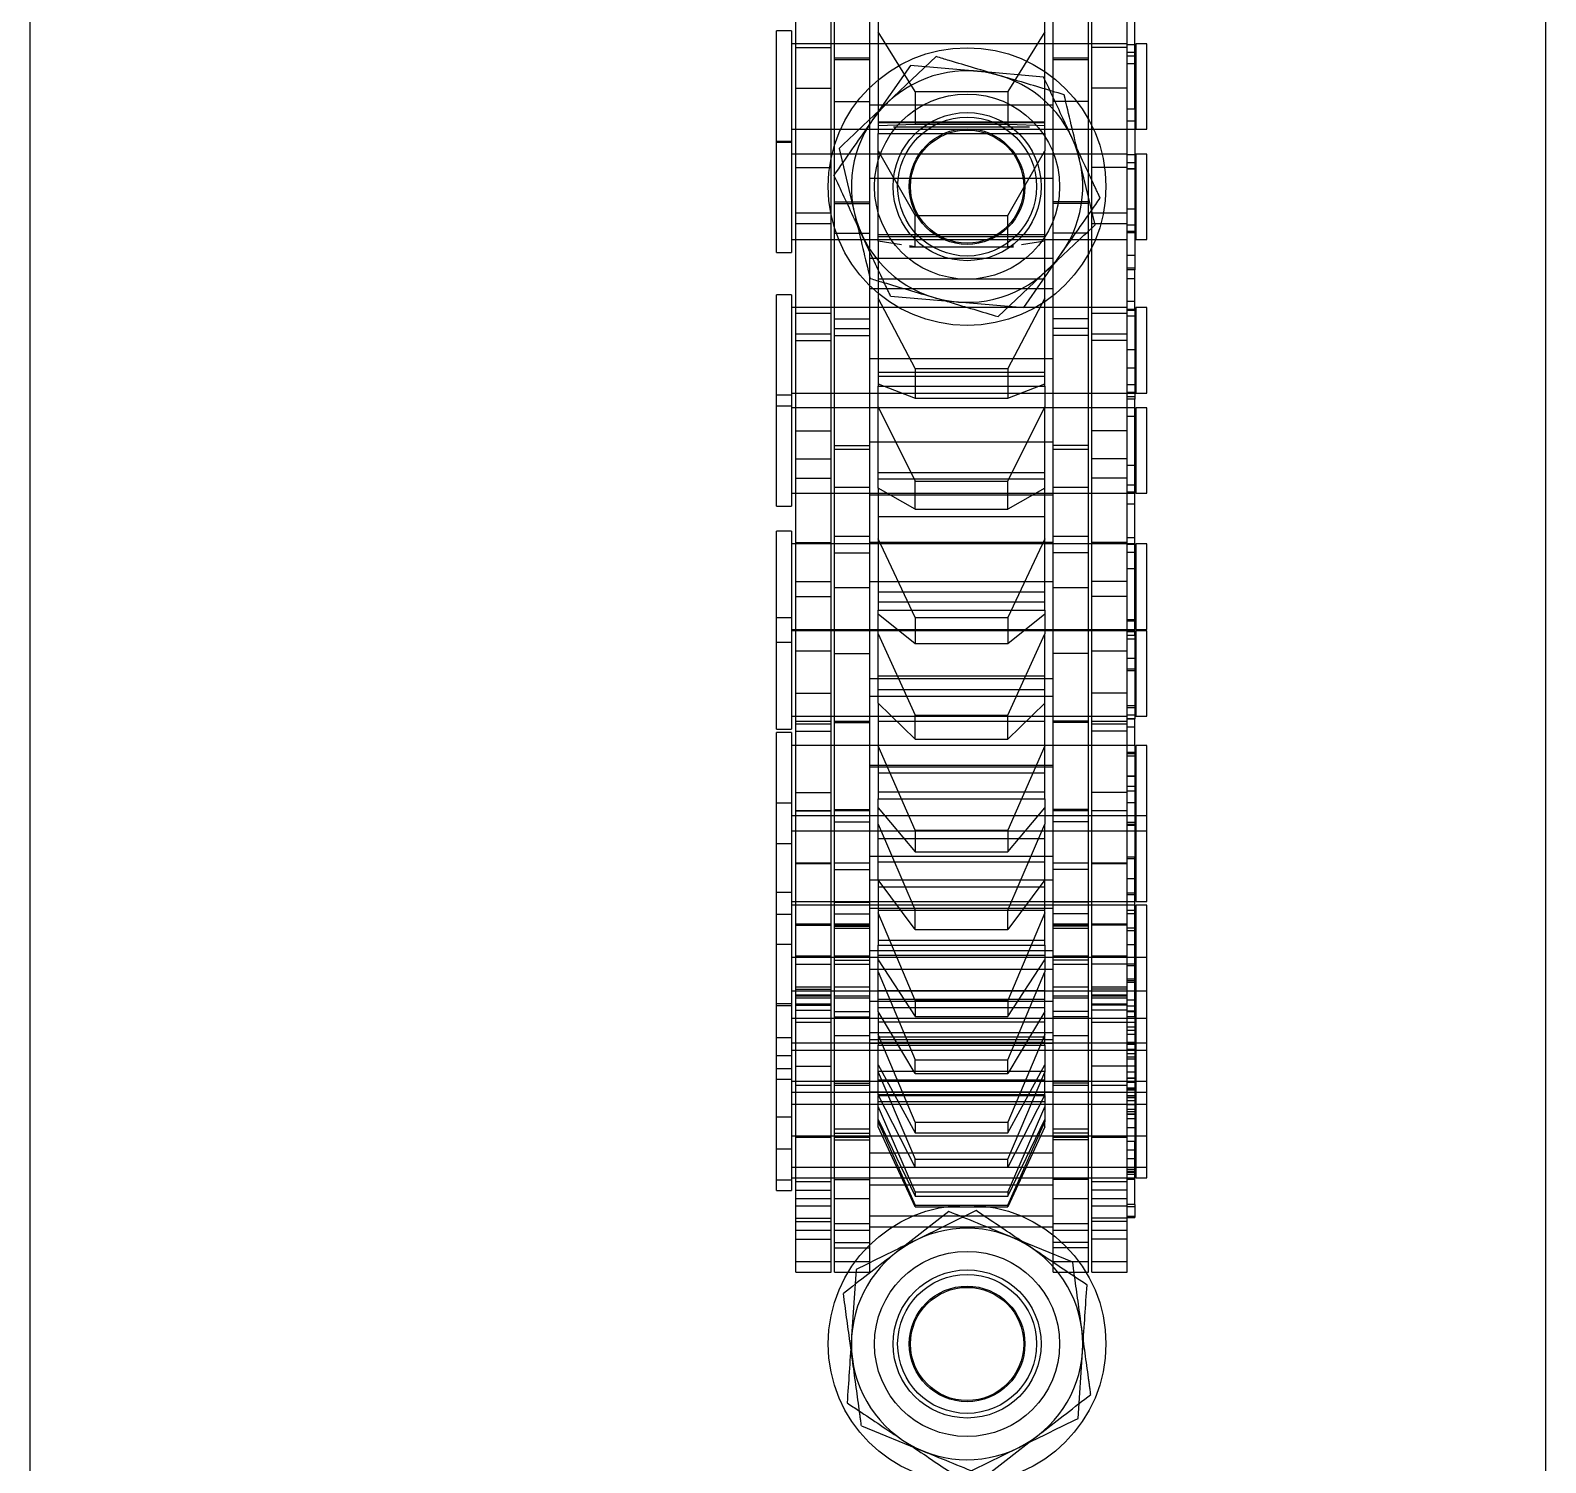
# Model space of a CAD drawing. Header units: metres. Extents: x 0 to 63075, y 0 to 44550.
# Drawn here: x 14109.2 to 14174.7, y 26867.6 to 26929.5 of the extents above; entities that cross this region are included whole.
import ezdxf

# ---------------------------------------------------------------- set-up
doc = ezdxf.new("R2010")
doc.units = ezdxf.units.M
doc.header["$LTSCALE"] = 75
doc.linetypes.add('HIDDEN2', pattern=[4.7625, 3.175, -1.5875])
for name, color, linetype in [('SDM', 7, 'Continuous'), ('SL4', 4, 'Continuous'), ('ST1', 7, 'HIDDEN2')]:
    doc.layers.add(name, color=color, linetype=linetype)

# ---------------------------------------------------------------- blocks, each defined once
blk = doc.blocks.new('A$Cb6dca9d5')
at = {"layer": 'SL4'}
for p, q in [((328.24, 59.76), (328.24, 215)), ((301.9, 188.616), (299.803, 186.632)), ((297.707, 184.647), (298.377, 181.839)), ((308.773, 181.353), (308.103, 184.161)), ((304.58, 177.384), (306.677, 179.368)), ((303.629, 138.76), (301.038, 137.489)), ((298.446, 136.217), (298.251, 133.337)), ((308.034, 129.783), (308.229, 132.663)), ((302.851, 127.24), (305.442, 128.511))]:
    blk.add_line(p, q, dxfattribs=at)
for centre, start, end in [((303.24, 183), 73.42102, 133.42102), ((303.24, 183), 13.42102, 73.42102), ((303.24, 183), 133.42102, 193.42102), ((303.24, 183), 313.42102, 13.42102), ((303.24, 183), 193.42102, 253.42102), ((303.24, 183), 253.42102, 313.42102), ((303.24, 133), 56.13507, 116.13507), ((303.24, 133), 116.13507, 176.13507), ((303.24, 133), 356.13507, 56.13507), ((303.24, 133), 176.13507, 236.13507), ((303.24, 133), 296.13507, 356.13507), ((303.24, 133), 236.13507, 296.13507)]:
    blk.add_arc(centre, 5, start, end, dxfattribs=at)
for points, knots in [([(304.667, 187.792), (303.928, 188.012), (302.991, 188.291), (302.09, 188.559), (301.9, 188.616)], [0, 0, 0, 0, 0.788999, 1, 1, 1, 1]), ([(307.433, 186.968), (306.732, 187.177), (305.82, 187.449), (304.884, 187.728), (304.667, 187.792)], [0, 0, 0, 0, 0.768151, 1, 1, 1, 1]), ([(299.803, 186.632), (299.754, 186.585), (299.045, 185.915), (298.352, 185.258), (297.707, 184.647)], [0, 0, 0, 0, 0.070201, 1, 1, 1, 1]), ([(308.103, 184.161), (308.088, 184.227), (307.861, 185.175), (307.64, 186.104), (307.433, 186.968)], [0, 0, 0, 0, 0.0702006, 1, 1, 1, 1]), ([(298.377, 181.839), (298.392, 181.773), (298.619, 180.825), (298.84, 179.896), (299.047, 179.032)], [0, 0, 0, 0, 0.0702006, 1, 1, 1, 1]), ([(306.677, 179.368), (306.726, 179.415), (307.435, 180.085), (308.128, 180.742), (308.773, 181.353)], [0, 0, 0, 0, 0.070201, 1, 1, 1, 1]), ([(299.047, 179.032), (299.237, 178.975), (300.138, 178.707), (301.074, 178.428), (301.813, 178.208)], [0, 0, 0, 0, 0.2110008, 1, 1, 1, 1]), ([(301.813, 178.208), (302.03, 178.143), (302.967, 177.865), (303.879, 177.593), (304.58, 177.384)], [0, 0, 0, 0, 0.2318493, 1, 1, 1, 1]), ([(306.026, 137.152), (305.386, 137.581), (304.574, 138.126), (303.794, 138.65), (303.629, 138.76)], [0, 0, 0, 0, 0.788999, 1, 1, 1, 1]), ([(301.038, 137.489), (300.976, 137.459), (300.101, 137.029), (299.243, 136.608), (298.446, 136.217)], [0, 0, 0, 0, 0.070201, 1, 1, 1, 1]), ([(308.423, 135.543), (307.816, 135.951), (307.025, 136.481), (306.214, 137.026), (306.026, 137.152)], [0, 0, 0, 0, 0.768151, 1, 1, 1, 1]), ([(308.229, 132.663), (308.233, 132.731), (308.299, 133.704), (308.363, 134.657), (308.423, 135.543)], [0, 0, 0, 0, 0.070201, 1, 1, 1, 1]), ([(298.251, 133.337), (298.247, 133.269), (298.181, 132.296), (298.117, 131.343), (298.057, 130.457)], [0, 0, 0, 0, 0.070201, 1, 1, 1, 1]), ([(298.057, 130.457), (298.221, 130.346), (299.002, 129.823), (299.814, 129.278), (300.454, 128.848)], [0, 0, 0, 0, 0.211001, 1, 1, 1, 1]), ([(305.442, 128.511), (305.504, 128.541), (306.379, 128.971), (307.237, 129.392), (308.034, 129.783)], [0, 0, 0, 0, 0.070201, 1, 1, 1, 1]), ([(300.454, 128.848), (300.642, 128.722), (301.453, 128.178), (302.244, 127.647), (302.851, 127.24)], [0, 0, 0, 0, 0.231849, 1, 1, 1, 1])]:
    blk.add_open_spline(points, degree=3, knots=knots, dxfattribs=at)
at = {"layer": 'ST1'}
for p, q in [((262.765, 4.763), (262.765, 215.006)), ((310.489, 186.351), (310.489, 198.565)), ((295.843, 189.009), (295.843, 195.116)), ((297.363, 189.009), (297.363, 195.116)), ((308.637, 189.009), (308.637, 195.116)), ((310.157, 189.009), (310.157, 195.116)), ((297.515, 182.27), (297.515, 193.244)), ((299.035, 182.27), (299.035, 193.244)), ((306.965, 182.27), (306.965, 193.244)), ((308.485, 182.27), (308.485, 193.244)), ((299.4, 192.337), (299.4, 185.296)), ((306.6, 185.296), (306.6, 192.337)), ((295, 189.631), (295, 189.723)), ((295.659, 189.723), (295, 189.723)), ((295, 184.926), (295, 189.631)), ((295.659, 189.723), (295.659, 184.926)), ((301, 187.104), (299.4, 189.681)), ((306.6, 189.681), (305, 187.104)), ((310.157, 189.169), (295.659, 189.169)), ((297.363, 189.169), (295.843, 189.169)), ((295.843, 189.009), (297.363, 189.009)), ((295.843, 181.404), (295.843, 189.009)), ((297.363, 181.404), (297.363, 189.009)), ((299.035, 189.169), (297.515, 189.169)), ((306.965, 189.169), (299.035, 189.169)), ((308.485, 189.169), (306.965, 189.169)), ((310.157, 189.169), (308.637, 189.169)), ((310.157, 189.009), (308.637, 189.009)), ((308.637, 181.404), (308.637, 189.009)), ((310.489, 189.124), (310.157, 189.124)), ((310.157, 181.404), (310.157, 189.009)), ((310.526, 188.8), (310.157, 188.8)), ((310.489, 188.639), (310.157, 188.639)), ((310.526, 189.169), (310.526, 185.479)), ((311, 189.169), (310.526, 189.169)), ((311, 189.099), (311, 189.169)), ((311, 185.479), (311, 189.099)), ((297.515, 188.56), (299.035, 188.56)), ((299.035, 188.473), (297.515, 188.473)), ((300.794, 188.23), (299.141, 185.863)), ((306.546, 187.733), (303.67, 187.981)), ((306.965, 188.56), (308.485, 188.56)), ((308.485, 188.473), (306.965, 188.473)), ((310.489, 188.297), (310.157, 188.297)), ((295.843, 187.252), (297.363, 187.252)), ((297.515, 186.68), (299.035, 186.68)), ((301, 187.104), (305, 187.104)), ((301, 187.104), (301, 185.703)), ((305, 187.104), (305, 185.703)), ((308.485, 186.68), (306.965, 186.68)), ((310.157, 187.252), (308.637, 187.252)), ((306.965, 186.513), (299.035, 186.513)), ((310.489, 186.351), (310.157, 186.351)), ((310.489, 186.351), (310.489, 183.772)), ((295.659, 185.479), (310.157, 185.479)), ((295.843, 185.479), (297.363, 185.479)), ((297.515, 185.479), (299.035, 185.479)), ((299.035, 185.479), (306.965, 185.479)), ((306.6, 185.786), (299.4, 185.786)), ((299.4, 185.764), (306.6, 185.764)), ((299.4, 185.644), (301, 185.703)), ((299.4, 185.296), (306.6, 185.296)), ((299.4, 184.545), (299.4, 185.296)), ((300.064, 185.585), (305.936, 185.585)), ((301, 185.703), (305, 185.703)), ((305, 185.703), (306.6, 185.644)), ((306.6, 185.296), (306.6, 184.545)), ((306.965, 185.479), (308.485, 185.479)), ((308.637, 185.479), (310.489, 185.479)), ((310.157, 185.848), (310.526, 185.848)), ((310.526, 185.479), (311, 185.479)), ((295.659, 184.952), (295, 184.952)), ((295, 180.155), (295, 184.926)), ((295, 184.926), (295.659, 184.926)), ((295.659, 184.926), (295.659, 180.301)), ((310.157, 184.398), (295.659, 184.398)), ((297.363, 184.398), (295.843, 184.398)), ((299.035, 184.398), (297.515, 184.398)), ((306.965, 184.398), (299.035, 184.398)), ((299.4, 184.545), (301, 181.757)), ((299.4, 180.641), (299.4, 184.545)), ((305, 181.757), (306.6, 184.545)), ((306.6, 180.641), (306.6, 184.545)), ((308.485, 184.398), (306.965, 184.398)), ((310.157, 184.398), (308.637, 184.398)), ((310.489, 184.378), (310.157, 184.378)), ((310.526, 184.029), (310.157, 184.029)), ((310.526, 184.398), (310.526, 180.708)), ((311, 184.398), (310.526, 184.398)), ((311, 180.708), (311, 184.398)), ((295.843, 183.818), (297.363, 183.818)), ((299.035, 183.364), (306.965, 183.364)), ((310.157, 183.818), (308.637, 183.818)), ((310.489, 183.774), (310.157, 183.774)), ((310.157, 183.772), (310.489, 183.772)), ((310.489, 183.769), (310.157, 183.769)), ((310.489, 183.774), (310.489, 180.026)), ((297.515, 182.342), (299.035, 182.342)), ((297.515, 182.27), (299.035, 182.27)), ((297.515, 176.572), (297.515, 182.27)), ((299.035, 176.572), (299.035, 182.27)), ((308.485, 182.342), (306.965, 182.342)), ((308.485, 182.27), (306.965, 182.27)), ((306.965, 176.572), (306.965, 182.27)), ((308.485, 176.572), (308.485, 182.27)), ((310.489, 182.021), (310.157, 182.021)), ((297.363, 181.848), (295.843, 181.848)), ((295.843, 170.405), (295.843, 181.404)), ((295.843, 181.404), (297.363, 181.404)), ((297.363, 170.405), (297.363, 181.404)), ((301, 180.402), (301, 181.757)), ((301, 181.757), (305, 181.757)), ((305, 180.402), (305, 181.757)), ((310.157, 181.848), (308.637, 181.848)), ((308.637, 170.405), (308.637, 181.404)), ((308.637, 181.404), (310.157, 181.404)), ((310.157, 170.405), (310.157, 181.404)), ((297.515, 180.982), (299.035, 180.982)), ((306.6, 180.918), (299.4, 180.918)), ((299.4, 180.851), (306.6, 180.851)), ((308.485, 180.982), (306.965, 180.982)), ((310.489, 181.332), (310.157, 181.332)), ((310.157, 181.077), (310.526, 181.077)), ((310.489, 181.006), (310.157, 181.006)), ((295, 180.155), (295.659, 180.155)), ((295.659, 180.708), (310.157, 180.708)), ((295.659, 180.301), (295.659, 180.155)), ((295.843, 180.708), (297.363, 180.708)), ((297.515, 180.708), (299.035, 180.708)), ((299.035, 180.708), (306.965, 180.708)), ((300.408, 180.491), (299.4, 180.641)), ((299.4, 180.641), (299.4, 174.379)), ((301, 180.402), (300.754, 180.439)), ((300.754, 180.394), (305.246, 180.394)), ((301, 180.402), (305, 180.402)), ((305.246, 180.439), (305, 180.402)), ((306.6, 180.641), (305.592, 180.491)), ((305.686, 177.77), (307.339, 180.137)), ((306.6, 174.379), (306.6, 180.641)), ((306.965, 180.708), (308.485, 180.708)), ((308.637, 180.708), (310.157, 180.708)), ((310.526, 180.708), (311, 180.708)), ((306.965, 179.888), (299.035, 179.888)), ((310.489, 180.026), (310.157, 180.026)), ((310.489, 179.48), (310.157, 179.48)), ((310.489, 179.403), (310.157, 179.403)), ((310.489, 180.026), (310.489, 179.48)), ((310.489, 179.48), (310.489, 179.403)), ((310.489, 177.695), (310.489, 179.403)), ((299.4, 179.013), (306.6, 179.013)), ((310.489, 179.012), (310.157, 179.012)), ((295, 177.857), (295, 178.326)), ((295.659, 178.326), (295, 178.326)), ((295.659, 178.326), (295.659, 177.857)), ((299.035, 178.593), (306.965, 178.593)), ((301, 175.142), (299.4, 178.176)), ((299.934, 178.267), (302.81, 178.019)), ((306.6, 178.176), (305, 175.142)), ((295, 173.529), (295, 177.857)), ((295.659, 177.857), (295.659, 173.529)), ((310.157, 177.773), (295.659, 177.773)), ((297.363, 177.773), (295.843, 177.773)), ((297.363, 177.517), (295.843, 177.517)), ((299.035, 177.773), (297.515, 177.773)), ((306.965, 177.773), (299.035, 177.773)), ((308.485, 177.773), (306.965, 177.773)), ((310.157, 177.773), (308.637, 177.773)), ((310.157, 177.517), (308.637, 177.517)), ((310.489, 178.039), (310.157, 178.039)), ((310.489, 177.695), (310.157, 177.695)), ((310.489, 177.648), (310.157, 177.648)), ((310.489, 177.695), (310.489, 177.648)), ((310.489, 177.648), (310.489, 173.816)), ((310.526, 177.773), (310.526, 174.083)), ((311, 177.773), (310.526, 177.773)), ((311, 177.412), (311, 177.773)), ((297.515, 177.287), (299.035, 177.287)), ((297.515, 176.864), (299.035, 176.864)), ((308.485, 177.287), (306.965, 177.287)), ((308.485, 176.864), (306.965, 176.864)), ((310.526, 177.404), (310.157, 177.404)), ((311, 174.083), (311, 177.412)), ((295.843, 176.633), (297.363, 176.633)), ((295.843, 176.345), (297.363, 176.345)), ((297.515, 176.572), (299.035, 176.572)), ((297.515, 170.008), (297.515, 176.572)), ((299.035, 170.008), (299.035, 176.572)), ((308.485, 176.572), (306.965, 176.572)), ((306.965, 170.008), (306.965, 176.572)), ((308.485, 170.008), (308.485, 176.572)), ((308.637, 176.633), (310.157, 176.633)), ((310.157, 176.345), (308.637, 176.345)), ((306.965, 175.557), (299.035, 175.557)), ((310.489, 175.941), (310.157, 175.941)), ((306.6, 174.964), (299.4, 174.964)), ((301, 175.142), (305, 175.142)), ((301, 175.142), (301, 173.859)), ((305, 175.142), (305, 173.859)), ((310.489, 175.152), (310.157, 175.152)), ((310.489, 175.149), (310.157, 175.149)), ((299.4, 174.804), (306.6, 174.804)), ((299.4, 174.48), (301, 173.859)), ((299.4, 174.379), (306.6, 174.379)), ((299.4, 173.482), (299.4, 174.379)), ((305, 173.859), (306.6, 174.48)), ((306.6, 174.379), (306.6, 173.482)), ((310.157, 174.452), (310.526, 174.452)), ((295.659, 173.996), (295, 173.996)), ((295, 169.778), (295, 173.529)), ((295, 173.529), (295.659, 173.529)), ((295.659, 174.083), (310.157, 174.083)), ((295.659, 173.529), (295.659, 169.778)), ((295.843, 174.083), (297.363, 174.083)), ((297.515, 174.083), (299.035, 174.083)), ((299.035, 174.083), (306.965, 174.083)), ((301, 173.859), (305, 173.859)), ((306.965, 174.083), (308.485, 174.083)), ((308.637, 174.083), (310.489, 174.083)), ((310.489, 174.1), (310.157, 174.1)), ((310.489, 173.912), (310.157, 173.912)), ((310.489, 173.816), (310.157, 173.816)), ((310.489, 163.604), (310.489, 173.816)), ((310.526, 174.083), (311, 174.083)), ((310.157, 173.442), (295.659, 173.442)), ((297.363, 173.442), (295.843, 173.442)), ((299.035, 173.442), (297.515, 173.442)), ((306.965, 173.442), (299.035, 173.442)), ((299.4, 173.482), (301, 170.278)), ((299.4, 169.972), (299.4, 173.482)), ((305, 170.278), (306.6, 173.482)), ((306.6, 169.972), (306.6, 173.482)), ((308.485, 173.442), (306.965, 173.442)), ((310.489, 173.442), (308.637, 173.442)), ((310.526, 173.073), (310.157, 173.073)), ((310.526, 173.442), (310.526, 169.752)), ((311, 173.442), (310.526, 173.442)), ((311, 170.198), (311, 173.442)), ((295.843, 172.446), (297.363, 172.446)), ((310.157, 172.446), (308.637, 172.446)), ((297.515, 171.809), (299.035, 171.809)), ((299.035, 171.635), (297.515, 171.635)), ((299.035, 171.968), (306.965, 171.968)), ((308.485, 171.809), (306.965, 171.809)), ((308.485, 171.635), (306.965, 171.635)), ((295.843, 171.239), (297.363, 171.239)), ((310.157, 171.239), (308.637, 171.239)), ((310.489, 170.946), (310.157, 170.946)), ((295.843, 170.405), (297.363, 170.405)), ((295.843, 165.298), (295.843, 170.405)), ((297.363, 165.298), (297.363, 170.405)), ((306.6, 170.641), (299.4, 170.641)), ((299.4, 170.382), (306.6, 170.382)), ((301, 169.059), (301, 170.278)), ((301, 170.278), (305, 170.278)), ((305, 169.059), (305, 170.278)), ((310.157, 170.405), (308.637, 170.405)), ((308.637, 165.298), (308.637, 170.405)), ((310.157, 165.298), (310.157, 170.405)), ((295, 169.199), (295, 169.778)), ((295.659, 169.778), (295.659, 169.199)), ((295.659, 169.752), (310.157, 169.752)), ((295.843, 169.752), (297.363, 169.752)), ((297.515, 170.008), (299.035, 170.008)), ((297.515, 159.9), (297.515, 170.006)), ((297.515, 169.752), (299.035, 169.752)), ((299.035, 159.9), (299.035, 170.006)), ((299.035, 169.752), (306.965, 169.752)), ((306.965, 169.675), (299.035, 169.675)), ((301, 169.059), (299.4, 169.972)), ((299.4, 169.972), (299.4, 164.695)), ((306.6, 169.972), (305, 169.059)), ((306.6, 164.695), (306.6, 169.972)), ((306.965, 159.9), (306.965, 170.008)), ((306.965, 170.008), (308.485, 170.008)), ((306.965, 169.752), (308.485, 169.752)), ((308.485, 159.9), (308.485, 170.008)), ((308.637, 169.752), (310.489, 169.752)), ((310.157, 170.121), (310.526, 170.121)), ((310.489, 169.793), (310.157, 169.793)), ((310.526, 169.752), (311, 169.752)), ((311, 169.752), (311, 170.198)), ((295, 169.199), (295.659, 169.199)), ((301, 169.059), (305, 169.059)), ((310.489, 169.283), (310.157, 169.283)), ((299.4, 168.75), (306.6, 168.75)), ((295, 167.644), (295, 168.114)), ((295.659, 168.114), (295, 168.114)), ((295, 163.317), (295, 167.644)), ((295.659, 168.114), (295.659, 167.644)), ((295.659, 167.644), (295.659, 163.317)), ((295.843, 167.629), (297.363, 167.629)), ((299.035, 167.885), (297.515, 167.885)), ((299.035, 167.637), (306.965, 167.637)), ((301, 164.389), (299.4, 167.783)), ((306.6, 167.783), (305, 164.389)), ((308.485, 167.885), (306.965, 167.885)), ((310.157, 167.629), (308.637, 167.629)), ((310.489, 167.827), (310.157, 167.827)), ((310.157, 167.56), (295.659, 167.56)), ((297.363, 167.56), (295.843, 167.56)), ((299.035, 167.56), (297.515, 167.56)), ((297.515, 167.18), (299.035, 167.18)), ((306.965, 167.56), (299.035, 167.56)), ((308.485, 167.56), (306.965, 167.56)), ((308.485, 167.18), (306.965, 167.18)), ((310.489, 167.56), (308.637, 167.56)), ((310.489, 167.543), (310.157, 167.543)), ((310.526, 167.191), (310.157, 167.191)), ((310.526, 167.56), (310.526, 163.87)), ((311, 167.56), (310.526, 167.56)), ((311, 167.199), (311, 167.56)), ((311, 163.87), (311, 167.199)), ((310.489, 166.491), (310.157, 166.491)), ((295.843, 165.933), (297.363, 165.933)), ((297.515, 165.677), (299.035, 165.677)), ((306.965, 165.925), (299.035, 165.925)), ((306.965, 165.677), (308.485, 165.677)), ((310.157, 165.933), (308.637, 165.933)), ((295.843, 165.298), (297.363, 165.298)), ((295.843, 159.795), (295.843, 165.298)), ((297.363, 159.795), (297.363, 165.298)), ((306.6, 165.485), (299.4, 165.485)), ((299.4, 165.063), (306.6, 165.063)), ((310.157, 165.298), (308.637, 165.298)), ((308.637, 159.795), (308.637, 165.298)), ((310.157, 159.795), (310.157, 165.298)), ((295.659, 164.363), (295, 164.363)), ((299.4, 164.695), (306.6, 164.695)), ((299.4, 163.681), (299.4, 164.695)), ((299.4, 164.546), (301, 163.265)), ((301, 164.389), (305, 164.389)), ((301, 164.389), (301, 163.265)), ((305, 163.265), (306.6, 164.546)), ((305, 164.389), (305, 163.265)), ((306.6, 164.695), (306.6, 163.681)), ((295.659, 163.87), (310.157, 163.87)), ((310.157, 163.81), (295.659, 163.81)), ((295.843, 163.87), (297.363, 163.87)), ((297.363, 163.81), (295.843, 163.81)), ((297.515, 163.87), (299.035, 163.87)), ((297.515, 163.846), (299.035, 163.846)), ((299.035, 163.81), (297.515, 163.81)), ((299.035, 163.87), (306.965, 163.87)), ((306.965, 163.81), (299.035, 163.81)), ((306.965, 163.87), (308.485, 163.87)), ((308.485, 163.846), (306.965, 163.846)), ((308.485, 163.81), (306.965, 163.81)), ((308.637, 163.87), (310.489, 163.87)), ((310.489, 163.81), (308.637, 163.81)), ((310.489, 164.28), (310.157, 164.28)), ((310.157, 164.239), (310.526, 164.239)), ((310.489, 163.77), (310.157, 163.77)), ((310.526, 163.87), (311, 163.87)), ((310.526, 163.81), (310.526, 160.12)), ((311, 163.81), (310.526, 163.81)), ((311, 160.566), (311, 163.81)), ((295, 160.146), (295, 163.317)), ((295, 163.317), (295.659, 163.317)), ((295.659, 163.317), (295.659, 160.146)), ((299.4, 163.681), (301, 160.164)), ((299.4, 160.678), (299.4, 163.681)), ((301, 163.265), (305, 163.265)), ((305, 160.164), (306.6, 163.681)), ((306.6, 160.678), (306.6, 163.681)), ((310.489, 163.604), (310.157, 163.604)), ((310.526, 163.441), (310.157, 163.441)), ((310.489, 163.604), (310.489, 162.163)), ((297.363, 162.935), (295.843, 162.935)), ((297.515, 162.83), (299.035, 162.83)), ((308.485, 162.83), (306.965, 162.83)), ((310.157, 162.935), (308.637, 162.935)), ((310.489, 162.616), (310.157, 162.616)), ((299.035, 161.755), (306.965, 161.755)), ((306.6, 161.847), (299.4, 161.847)), ((310.157, 162.163), (310.489, 162.163)), ((310.489, 162.087), (310.157, 162.087)), ((310.489, 162.163), (310.489, 160.567)), ((295.843, 161.117), (297.363, 161.117)), ((299.4, 161.275), (306.6, 161.275)), ((310.157, 161.117), (308.637, 161.117)), ((306.965, 160.975), (299.035, 160.975)), ((301, 159.121), (299.4, 160.678)), ((299.4, 160.678), (299.4, 156.556)), ((306.6, 160.678), (305, 159.121)), ((306.6, 156.556), (306.6, 160.678)), ((310.489, 160.567), (310.157, 160.567)), ((310.157, 160.489), (310.526, 160.489)), ((310.489, 160.476), (310.157, 160.476)), ((310.489, 160.567), (310.489, 160.011)), ((311, 160.12), (311, 160.566)), ((295, 159.566), (295, 160.146)), ((295.659, 160.146), (295.659, 159.566)), ((295.659, 160.12), (310.157, 160.12)), ((295.843, 160.12), (297.363, 160.12)), ((295.843, 151.095), (295.843, 159.885)), ((297.363, 159.885), (295.843, 159.885)), ((295.843, 159.795), (297.363, 159.795)), ((297.363, 151.095), (297.363, 159.885)), ((297.515, 160.12), (299.035, 160.12)), ((297.515, 159.9), (299.035, 159.9)), ((297.515, 155.55), (297.515, 159.9)), ((297.515, 159.846), (299.035, 159.846)), ((299.035, 160.12), (306.965, 160.12)), ((299.035, 155.55), (299.035, 159.9)), ((299.4, 159.901), (306.6, 159.901)), ((301, 159.121), (301, 160.164)), ((301, 160.164), (305, 160.164)), ((305, 159.121), (305, 160.164)), ((306.965, 160.12), (308.485, 160.12)), ((308.485, 159.9), (306.965, 159.9)), ((306.965, 155.55), (306.965, 159.9)), ((308.485, 159.846), (306.965, 159.846)), ((308.485, 155.55), (308.485, 159.9)), ((308.637, 160.12), (310.157, 160.12)), ((308.637, 151.095), (308.637, 159.885)), ((310.157, 159.885), (308.637, 159.885)), ((308.637, 159.795), (310.157, 159.795)), ((310.489, 160.163), (310.157, 160.163)), ((310.489, 160.011), (310.157, 160.011)), ((310.489, 159.995), (310.157, 159.995)), ((310.157, 151.095), (310.157, 159.795)), ((310.489, 158.856), (310.489, 160.011)), ((310.526, 160.12), (311, 160.12)), ((295, 159.566), (295.659, 159.566)), ((295, 158.32), (295, 159.413)), ((295.659, 159.413), (295, 159.413)), ((295.659, 159.413), (295.659, 158.32)), ((295.843, 159.48), (297.363, 159.48)), ((301, 159.121), (305, 159.121)), ((310.157, 159.48), (308.637, 159.48)), ((310.489, 159.65), (310.157, 159.65)), ((310.157, 158.86), (295.659, 158.86)), ((297.363, 158.86), (295.843, 158.86)), ((299.035, 158.86), (297.515, 158.86)), ((306.965, 158.86), (299.035, 158.86)), ((301, 155.191), (299.4, 158.836)), ((306.6, 158.836), (305, 155.191)), ((308.485, 158.86), (306.965, 158.86)), ((310.489, 158.86), (308.637, 158.86)), ((310.489, 158.856), (310.157, 158.856)), ((310.489, 158.553), (310.157, 158.553)), ((310.526, 158.491), (310.157, 158.491)), ((310.489, 158.856), (310.489, 157.517)), ((310.526, 158.86), (310.526, 155.17)), ((311, 158.86), (310.526, 158.86)), ((311, 158.019), (311, 158.86)), ((295, 154.616), (295, 158.32)), ((295.659, 158.32), (295.659, 154.616)), ((299.035, 158.005), (306.965, 158.005)), ((306.965, 157.925), (299.035, 157.925)), ((310.157, 158.413), (310.489, 158.413)), ((311, 155.17), (311, 158.019)), ((306.6, 157.654), (299.4, 157.654)), ((310.489, 157.534), (310.157, 157.534)), ((310.489, 157.517), (310.157, 157.517)), ((310.489, 157.534), (310.489, 154.034)), ((295.843, 156.818), (297.363, 156.818)), ((299.4, 156.856), (306.6, 156.856)), ((299.4, 156.556), (306.6, 156.556)), ((299.4, 155.458), (299.4, 156.556)), ((306.6, 156.556), (306.6, 155.458)), ((310.157, 156.818), (308.637, 156.818)), ((310.489, 157.079), (310.157, 157.079)), ((310.489, 156.877), (310.157, 156.877)), ((295.659, 156.364), (295, 156.364)), ((295.843, 156.045), (297.363, 156.045)), ((295.843, 156.026), (297.363, 156.026)), ((297.515, 156.084), (299.035, 156.084)), ((299.035, 156.026), (297.515, 156.026)), ((299.4, 156.161), (301, 154.262)), ((305, 154.262), (306.6, 156.161)), ((308.485, 156.084), (306.965, 156.084)), ((308.485, 156.026), (306.965, 156.026)), ((308.637, 156.045), (310.157, 156.045)), ((310.157, 156.026), (308.637, 156.026)), ((310.489, 156.379), (310.157, 156.379)), ((310.157, 155.81), (295.659, 155.81)), ((297.363, 155.81), (295.843, 155.81)), ((299.035, 155.81), (297.515, 155.81)), ((297.515, 155.55), (299.035, 155.55)), ((297.515, 151.095), (297.515, 155.55)), ((306.965, 155.81), (299.035, 155.81)), ((299.035, 151.095), (299.035, 155.55)), ((299.4, 155.458), (301, 151.74)), ((299.4, 153.058), (299.4, 155.458)), ((301, 155.191), (305, 155.191)), ((301, 155.191), (301, 154.262)), ((305, 151.74), (306.6, 155.458)), ((305, 155.191), (305, 154.262)), ((306.6, 153.058), (306.6, 155.458)), ((308.485, 155.81), (306.965, 155.81)), ((308.485, 155.55), (306.965, 155.55)), ((306.965, 151.095), (306.965, 155.55)), ((308.485, 151.095), (308.485, 155.55)), ((310.489, 155.81), (308.637, 155.81)), ((310.157, 155.539), (310.526, 155.539)), ((310.526, 155.441), (310.157, 155.441)), ((310.489, 155.392), (310.157, 155.392)), ((311, 155.81), (310.526, 155.81)), ((295, 152.505), (295, 154.616)), ((295, 154.616), (295.659, 154.616)), ((295.659, 155.17), (310.157, 155.17)), ((295.659, 154.616), (295.659, 152.811)), ((295.843, 155.17), (297.363, 155.17)), ((297.515, 155.17), (299.035, 155.17)), ((299.035, 155.17), (306.965, 155.17)), ((306.6, 154.818), (299.4, 154.818)), ((306.965, 155.17), (308.485, 155.17)), ((308.637, 155.17), (310.489, 155.17)), ((310.526, 155.17), (310.526, 152.12)), ((310.526, 155.17), (311, 155.17)), ((311, 153.077), (311, 155.17)), ((306.965, 154.066), (299.035, 154.066)), ((301, 154.262), (305, 154.262)), ((310.489, 154.034), (310.157, 154.034)), ((310.489, 153.962), (310.157, 153.962)), ((310.489, 147.126), (310.489, 154.034)), ((297.363, 153.775), (295.843, 153.775)), ((295.843, 153.763), (297.363, 153.763)), ((295.843, 153.751), (297.363, 153.751)), ((299.035, 153.775), (297.515, 153.775)), ((297.515, 153.493), (299.035, 153.493)), ((299.4, 153.823), (306.6, 153.823)), ((308.485, 153.775), (306.965, 153.775)), ((308.485, 153.493), (306.965, 153.493)), ((310.157, 153.775), (308.637, 153.775)), ((310.157, 153.763), (308.637, 153.763)), ((308.637, 153.751), (310.157, 153.751)), ((295.659, 152.811), (295.659, 152.505)), ((299.035, 153.055), (306.965, 153.055)), ((301, 150.907), (299.4, 153.058)), ((299.4, 153.058), (299.4, 150.224)), ((299.4, 152.752), (306.6, 152.752)), ((306.6, 153.058), (305, 150.907)), ((306.6, 150.224), (306.6, 153.058)), ((310.489, 153.087), (310.157, 153.087)), ((311, 152.12), (311, 153.077)), ((295, 151.411), (295, 152.505)), ((295.659, 152.505), (295, 152.505)), ((295.659, 152.505), (295.659, 151.411)), ((295.659, 152.12), (310.157, 152.12)), ((310.157, 151.951), (295.659, 151.951)), ((295.843, 152.12), (297.363, 152.12)), ((297.363, 151.951), (295.843, 151.951)), ((297.515, 152.12), (299.035, 152.12)), ((297.515, 152.084), (299.035, 152.084)), ((299.035, 151.951), (297.515, 151.951)), ((299.035, 152.12), (306.965, 152.12)), ((306.965, 151.951), (299.035, 151.951)), ((306.965, 152.12), (308.485, 152.12)), ((308.485, 152.084), (306.965, 152.084)), ((308.485, 151.951), (306.965, 151.951)), ((308.637, 152.12), (310.489, 152.12)), ((310.489, 151.951), (308.637, 151.951)), ((310.157, 152.489), (310.526, 152.489)), ((310.489, 152.41), (310.157, 152.41)), ((310.526, 152.12), (311, 152.12)), ((310.526, 151.951), (310.526, 148.261)), ((311, 151.951), (310.526, 151.951)), ((311, 151.11), (311, 151.951)), ((295, 151.567), (295.659, 151.567)), ((295, 147.708), (295, 151.411)), ((295.659, 151.411), (295.659, 147.708)), ((297.515, 151.588), (299.035, 151.588)), ((306.965, 151.815), (299.035, 151.815)), ((306.6, 151.723), (299.4, 151.723)), ((301, 147.843), (299.4, 151.622)), ((301, 150.907), (301, 151.74)), ((301, 151.74), (305, 151.74)), ((305, 150.907), (305, 151.74)), ((306.6, 151.622), (305, 147.843)), ((308.485, 151.588), (306.965, 151.588)), ((310.489, 151.729), (310.157, 151.729)), ((310.526, 151.582), (310.157, 151.582)), ((297.363, 151.131), (295.843, 151.131)), ((295.843, 151.095), (297.363, 151.095)), ((295.843, 147.641), (295.843, 151.095)), ((297.363, 147.641), (297.363, 151.095)), ((297.515, 144.186), (297.515, 151.131)), ((299.035, 151.131), (297.515, 151.131)), ((297.515, 151.095), (299.035, 151.095)), ((297.515, 151.046), (299.035, 151.046)), ((297.515, 150.96), (299.035, 150.96)), ((299.035, 144.186), (299.035, 151.131)), ((301, 150.907), (305, 150.907)), ((308.485, 151.131), (306.965, 151.131)), ((306.965, 144.186), (306.965, 151.095)), ((306.965, 151.095), (308.485, 151.095)), ((308.485, 151.046), (306.965, 151.046)), ((306.965, 150.96), (308.485, 150.96)), ((308.485, 144.186), (308.485, 151.095)), ((310.157, 151.131), (308.637, 151.131)), ((310.157, 151.095), (308.637, 151.095)), ((308.637, 147.641), (308.637, 151.095)), ((310.157, 147.641), (310.157, 151.095)), ((310.489, 150.969), (310.157, 150.969)), ((310.489, 150.851), (310.157, 150.851)), ((311, 148.261), (311, 151.11)), ((295.659, 150.253), (295, 150.253)), ((299.035, 150.005), (306.965, 150.005)), ((299.4, 150.445), (306.6, 150.445)), ((299.4, 150.224), (306.6, 150.224)), ((299.4, 149.077), (299.4, 150.224)), ((306.6, 150.224), (306.6, 149.077)), ((310.489, 150.245), (310.157, 150.245)), ((310.157, 149.7), (295.659, 149.7)), ((297.363, 149.751), (295.843, 149.751)), ((297.363, 149.7), (295.843, 149.7)), ((295.843, 149.411), (297.363, 149.411)), ((299.035, 149.751), (297.515, 149.751)), ((299.035, 149.7), (297.515, 149.7)), ((297.515, 149.576), (299.035, 149.576)), ((297.515, 149.401), (299.035, 149.401)), ((306.965, 149.7), (299.035, 149.7)), ((306.6, 149.781), (299.4, 149.781)), ((299.4, 149.596), (301, 147.14)), ((305, 147.14), (306.6, 149.596)), ((308.485, 149.751), (306.965, 149.751)), ((308.485, 149.7), (306.965, 149.7)), ((308.485, 149.576), (306.965, 149.576)), ((306.965, 149.401), (308.485, 149.401)), ((310.157, 149.751), (308.637, 149.751)), ((310.489, 149.7), (308.637, 149.7)), ((310.157, 149.411), (308.637, 149.411)), ((310.489, 149.409), (310.157, 149.409)), ((310.526, 149.331), (310.157, 149.331)), ((311, 149.7), (310.526, 149.7)), ((306.965, 149.171), (299.035, 149.171)), ((299.4, 149.077), (301, 145.278)), ((299.4, 147.356), (299.4, 149.077)), ((305, 145.278), (306.6, 149.077)), ((306.6, 147.356), (306.6, 149.077)), ((310.489, 148.763), (310.157, 148.763)), ((310.489, 148.681), (310.157, 148.681)), ((310.157, 148.63), (310.526, 148.63)), ((295.659, 148.261), (310.157, 148.261)), ((297.363, 148.408), (295.843, 148.408)), ((295.843, 148.324), (297.363, 148.324)), ((295.843, 148.261), (297.363, 148.261)), ((297.363, 148.069), (295.843, 148.069)), ((295.843, 148.057), (297.363, 148.057)), ((295.843, 148.049), (297.363, 148.049)), ((295.843, 148.045), (297.363, 148.045)), ((299.035, 148.408), (297.515, 148.408)), ((297.515, 148.261), (299.035, 148.261)), ((297.515, 148.045), (299.035, 148.045)), ((299.035, 148.261), (306.965, 148.261)), ((299.4, 148.265), (306.6, 148.265)), ((308.485, 148.408), (306.965, 148.408)), ((306.965, 148.261), (308.485, 148.261)), ((306.965, 148.045), (308.485, 148.045)), ((310.157, 148.408), (308.637, 148.408)), ((310.157, 148.324), (308.637, 148.324)), ((308.637, 148.261), (310.489, 148.261)), ((310.157, 148.069), (308.637, 148.069)), ((310.157, 148.057), (308.637, 148.057)), ((310.157, 148.049), (308.637, 148.049)), ((308.637, 148.045), (310.157, 148.045)), ((310.489, 148.616), (310.157, 148.616)), ((310.526, 148.261), (310.526, 147.056)), ((310.526, 148.261), (311, 148.261)), ((311, 147.056), (311, 148.261)), ((295, 147.61), (295, 147.708)), ((295, 147.708), (295.659, 147.708)), ((295, 145.726), (295, 147.61)), ((295.659, 147.61), (295, 147.61)), ((295.659, 147.708), (295.659, 147.61)), ((295.659, 147.61), (295.659, 145.726)), ((297.363, 147.942), (295.843, 147.942)), ((295.843, 147.69), (297.363, 147.69)), ((295.843, 147.641), (297.363, 147.641)), ((295.843, 144.186), (295.843, 147.641)), ((295.843, 147.42), (297.363, 147.42)), ((297.363, 144.186), (297.363, 147.641)), ((299.035, 147.942), (297.515, 147.942)), ((297.515, 147.365), (299.035, 147.365)), ((306.965, 147.791), (299.035, 147.791)), ((306.6, 147.883), (299.4, 147.883)), ((299.4, 147.531), (306.6, 147.531)), ((301, 144.681), (299.4, 147.356)), ((299.4, 147.356), (299.4, 145.902)), ((301, 147.843), (305, 147.843)), ((301, 147.843), (301, 147.14)), ((305, 147.843), (305, 147.14)), ((306.6, 147.356), (305, 144.681)), ((306.6, 145.902), (306.6, 147.356)), ((308.485, 147.942), (306.965, 147.942)), ((308.485, 147.365), (306.965, 147.365)), ((310.157, 147.942), (308.637, 147.942)), ((308.637, 147.69), (310.157, 147.69)), ((310.157, 147.641), (308.637, 147.641)), ((308.637, 144.186), (308.637, 147.641)), ((310.157, 147.42), (308.637, 147.42)), ((310.489, 147.858), (310.157, 147.858)), ((310.157, 144.186), (310.157, 147.641)), ((310.489, 147.594), (310.157, 147.594)), ((310.489, 147.383), (310.157, 147.383)), ((310.489, 147.347), (310.157, 147.347)), ((310.489, 147.346), (310.157, 147.346)), ((310.157, 147.056), (295.659, 147.056)), ((297.363, 147.056), (295.843, 147.056)), ((295.843, 146.898), (297.363, 146.898)), ((297.515, 147.132), (299.035, 147.132)), ((299.035, 147.056), (297.515, 147.056)), ((306.965, 147.056), (299.035, 147.056)), ((306.6, 146.895), (299.4, 146.895)), ((301, 147.14), (305, 147.14)), ((308.485, 147.132), (306.965, 147.132)), ((308.485, 147.056), (306.965, 147.056)), ((310.489, 147.056), (308.637, 147.056)), ((308.637, 146.898), (310.157, 146.898)), ((310.489, 147.126), (310.157, 147.126)), ((310.489, 146.89), (310.157, 146.89)), ((310.526, 146.687), (310.157, 146.687)), ((310.489, 147.126), (310.489, 146.554)), ((310.526, 147.056), (310.526, 143.366)), ((311, 147.056), (310.526, 147.056)), ((311, 145.607), (311, 147.056)), ((295.659, 146.229), (295, 146.229)), ((295.659, 146.01), (310.157, 146.01)), ((295.843, 146.01), (297.363, 146.01)), ((297.515, 146.321), (299.035, 146.321)), ((297.515, 146.01), (299.035, 146.01)), ((306.965, 146.448), (299.035, 146.448)), ((299.035, 146.146), (306.965, 146.146)), ((299.035, 146.01), (306.965, 146.01)), ((301, 142.582), (299.4, 146.373)), ((306.6, 146.256), (299.4, 146.256)), ((299.4, 146.038), (306.6, 146.038)), ((306.6, 146.373), (305, 142.582)), ((306.965, 146.321), (308.485, 146.321)), ((306.965, 146.01), (308.485, 146.01)), ((308.637, 146.01), (310.489, 146.01)), ((310.157, 146.554), (310.489, 146.554)), ((310.157, 146.379), (310.526, 146.379)), ((310.489, 146.028), (310.157, 146.028)), ((310.489, 146.554), (310.489, 145.728)), ((310.526, 146.01), (311, 146.01)), ((295, 142.813), (295, 145.726)), ((295, 145.456), (295.659, 145.456)), ((295.659, 145.726), (295.659, 142.813)), ((310.157, 145.676), (295.659, 145.676)), ((297.363, 145.676), (295.843, 145.676)), ((299.035, 145.676), (297.515, 145.676)), ((306.965, 145.982), (299.035, 145.982)), ((306.965, 145.676), (299.035, 145.676)), ((299.4, 145.902), (306.6, 145.902)), ((299.4, 144.743), (299.4, 145.902)), ((306.6, 145.902), (306.6, 144.743)), ((308.485, 145.676), (306.965, 145.676)), ((310.489, 145.676), (308.637, 145.676)), ((310.489, 145.957), (310.157, 145.957)), ((310.157, 145.947), (310.489, 145.947)), ((310.489, 145.728), (310.157, 145.728)), ((310.489, 145.538), (310.157, 145.538)), ((310.157, 145.405), (310.489, 145.405)), ((310.489, 145.728), (310.489, 144.463)), ((311, 145.676), (310.526, 145.676)), ((311, 143.366), (311, 145.607)), ((295.659, 144.886), (295, 144.886)), ((295.843, 145.002), (297.363, 145.002)), ((299.4, 145.061), (301, 142.126)), ((299.4, 144.78), (306.6, 144.78)), ((299.4, 144.743), (301, 140.985)), ((299.4, 143.758), (299.4, 144.743)), ((301, 145.278), (305, 145.278)), ((301, 144.681), (301, 145.278)), ((305, 144.681), (305, 145.278)), ((305, 142.126), (306.6, 145.061)), ((305, 140.985), (306.6, 144.743)), ((306.6, 143.758), (306.6, 144.743)), ((310.157, 145.002), (308.637, 145.002)), ((310.526, 145.307), (310.157, 145.307)), ((310.489, 145.007), (310.157, 145.007)), ((310.489, 144.741), (310.157, 144.741)), ((295.659, 144.421), (295, 144.421)), ((310.157, 144.333), (295.659, 144.333)), ((297.363, 144.333), (295.843, 144.333)), ((295.843, 139.291), (295.843, 144.186)), ((295.843, 144.186), (297.363, 144.186)), ((297.363, 139.291), (297.363, 144.186)), ((299.035, 144.358), (297.515, 144.358)), ((299.035, 144.333), (297.515, 144.333)), ((297.515, 144.272), (299.035, 144.272)), ((297.515, 141.825), (297.515, 144.186)), ((297.515, 144.186), (299.035, 144.186)), ((306.965, 144.333), (299.035, 144.333)), ((299.035, 141.825), (299.035, 144.186)), ((299.4, 144.407), (306.6, 144.407)), ((301, 144.681), (305, 144.681)), ((308.485, 144.358), (306.965, 144.358)), ((308.485, 144.333), (306.965, 144.333)), ((308.485, 144.272), (306.965, 144.272)), ((306.965, 141.825), (306.965, 144.186)), ((306.965, 144.186), (308.485, 144.186)), ((308.485, 141.825), (308.485, 144.186)), ((310.489, 144.333), (308.637, 144.333)), ((308.637, 139.291), (308.637, 144.186)), ((308.637, 144.186), (310.157, 144.186)), ((310.489, 144.476), (310.157, 144.476)), ((310.489, 144.463), (310.157, 144.463)), ((310.157, 144.303), (310.489, 144.303)), ((310.157, 139.291), (310.157, 144.186)), ((310.489, 144.053), (310.157, 144.053)), ((310.489, 144.463), (310.489, 141.742)), ((311, 144.333), (310.526, 144.333)), ((310.157, 143.867), (295.659, 143.867)), ((297.363, 143.867), (295.843, 143.867)), ((299.035, 143.867), (297.515, 143.867)), ((299.035, 143.895), (306.965, 143.895)), ((306.965, 143.867), (299.035, 143.867)), ((299.4, 143.775), (306.6, 143.775)), ((301, 140.643), (299.4, 143.758)), ((299.4, 143.729), (306.6, 143.729)), ((299.4, 142.595), (299.4, 143.729)), ((299.4, 143.48), (306.6, 143.48)), ((306.6, 143.758), (305, 140.643)), ((306.6, 143.729), (306.6, 142.595)), ((308.485, 143.867), (306.965, 143.867)), ((310.489, 143.867), (308.637, 143.867)), ((310.489, 144.007), (310.157, 144.007)), ((310.489, 144), (310.157, 144)), ((310.526, 143.964), (310.157, 143.964)), ((310.157, 143.735), (310.526, 143.735)), ((310.489, 143.699), (310.157, 143.699)), ((310.157, 143.646), (310.489, 143.646)), ((310.526, 143.498), (310.157, 143.498)), ((311, 143.867), (310.526, 143.867)), ((295, 140.089), (295, 142.813)), ((295, 142.813), (295.659, 142.813)), ((295.659, 143.366), (310.157, 143.366)), ((295.659, 142.813), (295.659, 140.089)), ((295.843, 143.366), (297.363, 143.366)), ((297.515, 143.366), (299.035, 143.366)), ((299.035, 143.366), (306.965, 143.366)), ((301, 139.576), (299.4, 143.258)), ((306.6, 143.258), (305, 139.576)), ((306.965, 143.366), (308.485, 143.366)), ((308.637, 143.366), (310.489, 143.366)), ((310.489, 143.326), (310.157, 143.326)), ((310.489, 143.129), (310.157, 143.129)), ((310.489, 143.023), (310.157, 143.023)), ((310.157, 142.937), (310.489, 142.937)), ((310.489, 142.916), (310.157, 142.916)), ((310.526, 143.366), (310.526, 140.643)), ((310.526, 143.366), (311, 143.366)), ((311, 142.883), (311, 143.366)), ((311, 140.643), (311, 142.883)), ((299.035, 142.285), (297.515, 142.285)), ((297.515, 142.11), (299.035, 142.11)), ((299.4, 142.702), (301, 139.383)), ((299.4, 142.595), (301, 138.999)), ((299.4, 142.376), (299.4, 142.595)), ((301, 138.923), (299.4, 142.376)), ((301, 142.582), (301, 142.126)), ((301, 142.582), (305, 142.582)), ((301, 142.126), (305, 142.126)), ((305, 139.383), (306.6, 142.702)), ((305, 138.999), (306.6, 142.595)), ((305, 142.582), (305, 142.126)), ((306.6, 142.376), (305, 138.923)), ((306.6, 142.376), (306.6, 142.595)), ((308.485, 142.285), (306.965, 142.285)), ((308.485, 142.11), (306.965, 142.11)), ((310.489, 142.725), (310.157, 142.725)), ((310.157, 142.355), (310.526, 142.355)), ((295, 141.432), (295.659, 141.432)), ((295.659, 141.986), (310.157, 141.986)), ((295.843, 141.986), (297.363, 141.986)), ((295.843, 141.935), (297.363, 141.935)), ((297.515, 141.986), (299.035, 141.986)), ((297.515, 141.935), (299.035, 141.935)), ((297.515, 141.825), (299.035, 141.825)), ((297.515, 139.291), (297.515, 141.825)), ((299.035, 141.986), (306.965, 141.986)), ((299.035, 139.291), (299.035, 141.825)), ((306.965, 141.986), (308.485, 141.986)), ((306.965, 141.935), (308.485, 141.935)), ((308.485, 141.825), (306.965, 141.825)), ((306.965, 139.291), (306.965, 141.825)), ((308.485, 139.291), (308.485, 141.825)), ((308.637, 141.986), (310.489, 141.986)), ((308.637, 141.935), (310.157, 141.935)), ((310.489, 141.971), (310.157, 141.971)), ((310.489, 141.752), (310.157, 141.752)), ((310.489, 141.742), (310.157, 141.742)), ((310.489, 139.018), (310.489, 141.742)), ((310.526, 141.986), (311, 141.986)), ((299.035, 141.251), (306.965, 141.251)), ((301, 140.985), (305, 140.985)), ((301, 140.643), (301, 140.985)), ((305, 140.643), (305, 140.985)), ((310.489, 141.377), (310.157, 141.377)), ((310.157, 141.012), (310.526, 141.012)), ((295.659, 140.643), (310.157, 140.643)), ((295.659, 140.177), (310.157, 140.177)), ((295.843, 140.643), (297.363, 140.643)), ((295.843, 140.177), (297.363, 140.177)), ((297.515, 140.643), (299.035, 140.643)), ((297.515, 140.177), (299.035, 140.177)), ((299.035, 140.643), (306.965, 140.643)), ((299.035, 140.177), (306.965, 140.177)), ((301, 140.643), (305, 140.643)), ((306.965, 140.643), (308.485, 140.643)), ((306.965, 140.177), (308.485, 140.177)), ((308.637, 140.643), (310.489, 140.643)), ((308.637, 140.177), (310.489, 140.177)), ((310.157, 140.546), (310.526, 140.546)), ((310.489, 140.449), (310.157, 140.449)), ((310.489, 140.404), (310.157, 140.404)), ((310.489, 140.315), (310.157, 140.315)), ((310.526, 140.643), (310.526, 140.177)), ((310.526, 140.643), (311, 140.643)), ((310.526, 140.177), (311, 140.177)), ((311, 140.177), (311, 140.643)), ((295, 139.624), (295, 140.089)), ((295, 140.089), (295.659, 140.089)), ((295, 139.624), (295.659, 139.624)), ((295.659, 140.089), (295.659, 139.624)), ((297.363, 140.009), (295.843, 140.009)), ((295.843, 139.65), (297.363, 139.65)), ((297.515, 140.098), (299.035, 140.098)), ((299.035, 139.871), (306.965, 139.871)), ((301, 139.576), (301, 139.383)), ((301, 139.576), (305, 139.576)), ((305, 139.576), (305, 139.383)), ((308.485, 140.098), (306.965, 140.098)), ((310.157, 140.009), (308.637, 140.009)), ((310.157, 139.65), (308.637, 139.65)), ((310.489, 140.101), (310.157, 140.101)), ((295.843, 138.288), (295.843, 139.291)), ((295.843, 139.291), (297.363, 139.291)), ((297.363, 138.955), (295.843, 138.955)), ((297.363, 138.288), (297.363, 139.291)), ((297.515, 136.568), (297.515, 139.291)), ((297.515, 139.291), (299.035, 139.291)), ((299.035, 136.568), (299.035, 139.291)), ((301, 139.383), (305, 139.383)), ((301, 138.999), (305, 138.999)), ((301, 138.923), (301, 138.999)), ((301, 138.923), (305, 138.923)), ((305, 138.923), (305, 138.999)), ((306.965, 136.568), (306.965, 139.291)), ((306.965, 139.291), (308.485, 139.291)), ((308.485, 136.568), (308.485, 139.291)), ((308.637, 138.288), (308.637, 139.291)), ((308.637, 139.291), (310.157, 139.291)), ((310.157, 138.955), (308.637, 138.955)), ((310.157, 138.288), (310.157, 139.291)), ((310.489, 139.018), (310.157, 139.018)), ((310.157, 138.936), (310.489, 138.936)), ((310.489, 139.018), (310.489, 138.936)), ((310.489, 138.936), (310.489, 138.47)), ((295.843, 138.433), (297.363, 138.433)), ((295.843, 138.288), (297.363, 138.288)), ((295.843, 136.568), (295.843, 138.288)), ((297.363, 136.568), (297.363, 138.288)), ((299.035, 138.189), (297.515, 138.189)), ((299.035, 138.528), (306.965, 138.528)), ((302.458, 138.72), (300.177, 136.952)), ((308.485, 138.189), (306.965, 138.189)), ((310.157, 138.433), (308.637, 138.433)), ((310.157, 138.288), (308.637, 138.288)), ((308.637, 136.568), (308.637, 138.288)), ((310.489, 138.507), (310.157, 138.507)), ((310.157, 138.47), (310.489, 138.47)), ((310.157, 136.568), (310.157, 138.288)), ((295.843, 137.911), (297.363, 137.911)), ((295.843, 137.529), (297.363, 137.529)), ((297.515, 137.911), (299.035, 137.911)), ((299.035, 138.062), (306.965, 138.062)), ((307.803, 136.537), (305.131, 137.629)), ((306.965, 137.911), (308.485, 137.911)), ((308.637, 137.911), (310.157, 137.911)), ((310.157, 137.529), (308.637, 137.529)), ((297.515, 137.378), (299.035, 137.378)), ((297.515, 137.146), (299.035, 137.146)), ((308.485, 137.378), (306.965, 137.378)), ((308.485, 137.146), (306.965, 137.146)), ((295.843, 136.102), (295.843, 136.568)), ((295.843, 136.568), (297.363, 136.568)), ((297.363, 136.102), (297.363, 136.568)), ((297.515, 136.102), (297.515, 136.568)), ((297.515, 136.568), (299.035, 136.568)), ((299.035, 136.102), (299.035, 136.568)), ((306.965, 136.102), (306.965, 136.568)), ((306.965, 136.568), (308.485, 136.568)), ((308.485, 136.102), (308.485, 136.568)), ((308.637, 136.102), (308.637, 136.568)), ((308.637, 136.568), (310.157, 136.568)), ((310.157, 136.102), (310.157, 136.568)), ((295.843, 136.102), (297.363, 136.102)), ((297.515, 136.102), (299.035, 136.102)), ((306.965, 136.102), (308.485, 136.102)), ((308.637, 136.102), (310.157, 136.102)), ((298.677, 129.463), (301.349, 128.371)), ((304.022, 127.28), (306.303, 129.048))]:
    blk.add_line(p, q, dxfattribs=at)
for centre, radius in [((303.24, 183), 6), ((303.24, 183), 4), ((303.24, 183), 3.2), ((303.24, 183), 3), ((303.24, 183), 2.5), ((303.24, 183), 2.445), ((303.24, 133), 6), ((303.24, 133), 4), ((303.24, 133), 3.2), ((303.24, 133), 3), ((303.24, 133), 2.5), ((303.24, 133), 2.445)]:
    blk.add_circle(centre, radius, dxfattribs=at)
for points, knots in [([(303.67, 187.981), (303.602, 187.987), (302.631, 188.071), (301.679, 188.153), (300.794, 188.23)], [0, 0, 0, 0, 0.070201, 1, 1, 1, 1]), ([(307.769, 185.118), (307.658, 185.356), (307.244, 186.241), (306.841, 187.103), (306.546, 187.733)], [0, 0, 0, 0, 0.268634, 1, 1, 1, 1]), ([(299.141, 185.863), (299.102, 185.807), (298.544, 185.008), (297.997, 184.225), (297.488, 183.497)], [0, 0, 0, 0, 0.070201, 1, 1, 1, 1]), ([(308.992, 182.503), (308.889, 182.723), (308.491, 183.575), (308.077, 184.461), (307.769, 185.118)], [0, 0, 0, 0, 0.2575513, 1, 1, 1, 1]), ([(298.711, 180.882), (298.6, 181.119), (298.186, 182.004), (297.783, 182.866), (297.488, 183.497)], [0, 0, 0, 0, 0.268634, 1, 1, 1, 1]), ([(307.339, 180.137), (307.378, 180.193), (307.936, 180.992), (308.483, 181.775), (308.992, 182.503)], [0, 0, 0, 0, 0.070201, 1, 1, 1, 1]), ([(299.934, 178.267), (299.831, 178.486), (299.433, 179.339), (299.018, 180.224), (298.711, 180.882)], [0, 0, 0, 0, 0.257551, 1, 1, 1, 1]), ([(302.81, 178.019), (302.878, 178.013), (303.849, 177.929), (304.801, 177.847), (305.686, 177.77)], [0, 0, 0, 0, 0.070201, 1, 1, 1, 1]), ([(305.131, 137.629), (305.067, 137.655), (304.165, 138.023), (303.281, 138.384), (302.458, 138.72)], [0, 0, 0, 0, 0.070201, 1, 1, 1, 1]), ([(300.177, 136.952), (300.123, 136.91), (299.352, 136.313), (298.597, 135.727), (297.895, 135.183)], [0, 0, 0, 0, 0.0702006, 1, 1, 1, 1]), ([(308.194, 133.677), (308.158, 133.937), (308.026, 134.905), (307.897, 135.848), (307.803, 136.537)], [0, 0, 0, 0, 0.268634, 1, 1, 1, 1]), ([(298.286, 132.323), (298.25, 132.583), (298.118, 133.551), (297.989, 134.494), (297.895, 135.183)], [0, 0, 0, 0, 0.268634, 1, 1, 1, 1]), ([(308.585, 130.817), (308.552, 131.057), (308.425, 131.989), (308.292, 132.958), (308.194, 133.677)], [0, 0, 0, 0, 0.2575513, 1, 1, 1, 1]), ([(298.677, 129.463), (298.644, 129.703), (298.517, 130.635), (298.384, 131.604), (298.286, 132.323)], [0, 0, 0, 0, 0.257551, 1, 1, 1, 1]), ([(306.303, 129.048), (306.357, 129.09), (307.128, 129.687), (307.883, 130.273), (308.585, 130.817)], [0, 0, 0, 0, 0.0702006, 1, 1, 1, 1]), ([(301.349, 128.371), (301.413, 128.345), (302.315, 127.977), (303.199, 127.616), (304.022, 127.28)], [0, 0, 0, 0, 0.070201, 1, 1, 1, 1])]:
    blk.add_open_spline(points, degree=3, knots=knots, dxfattribs=at)

msp = doc.modelspace()

# ---------------------------------------------------------------- block references
at = {"layer": 'SDM'}
msp.add_blockref('A$Cb6dca9d5', (13846.469, 26739.769), dxfattribs=at)

doc.saveas('drawing.dxf')
